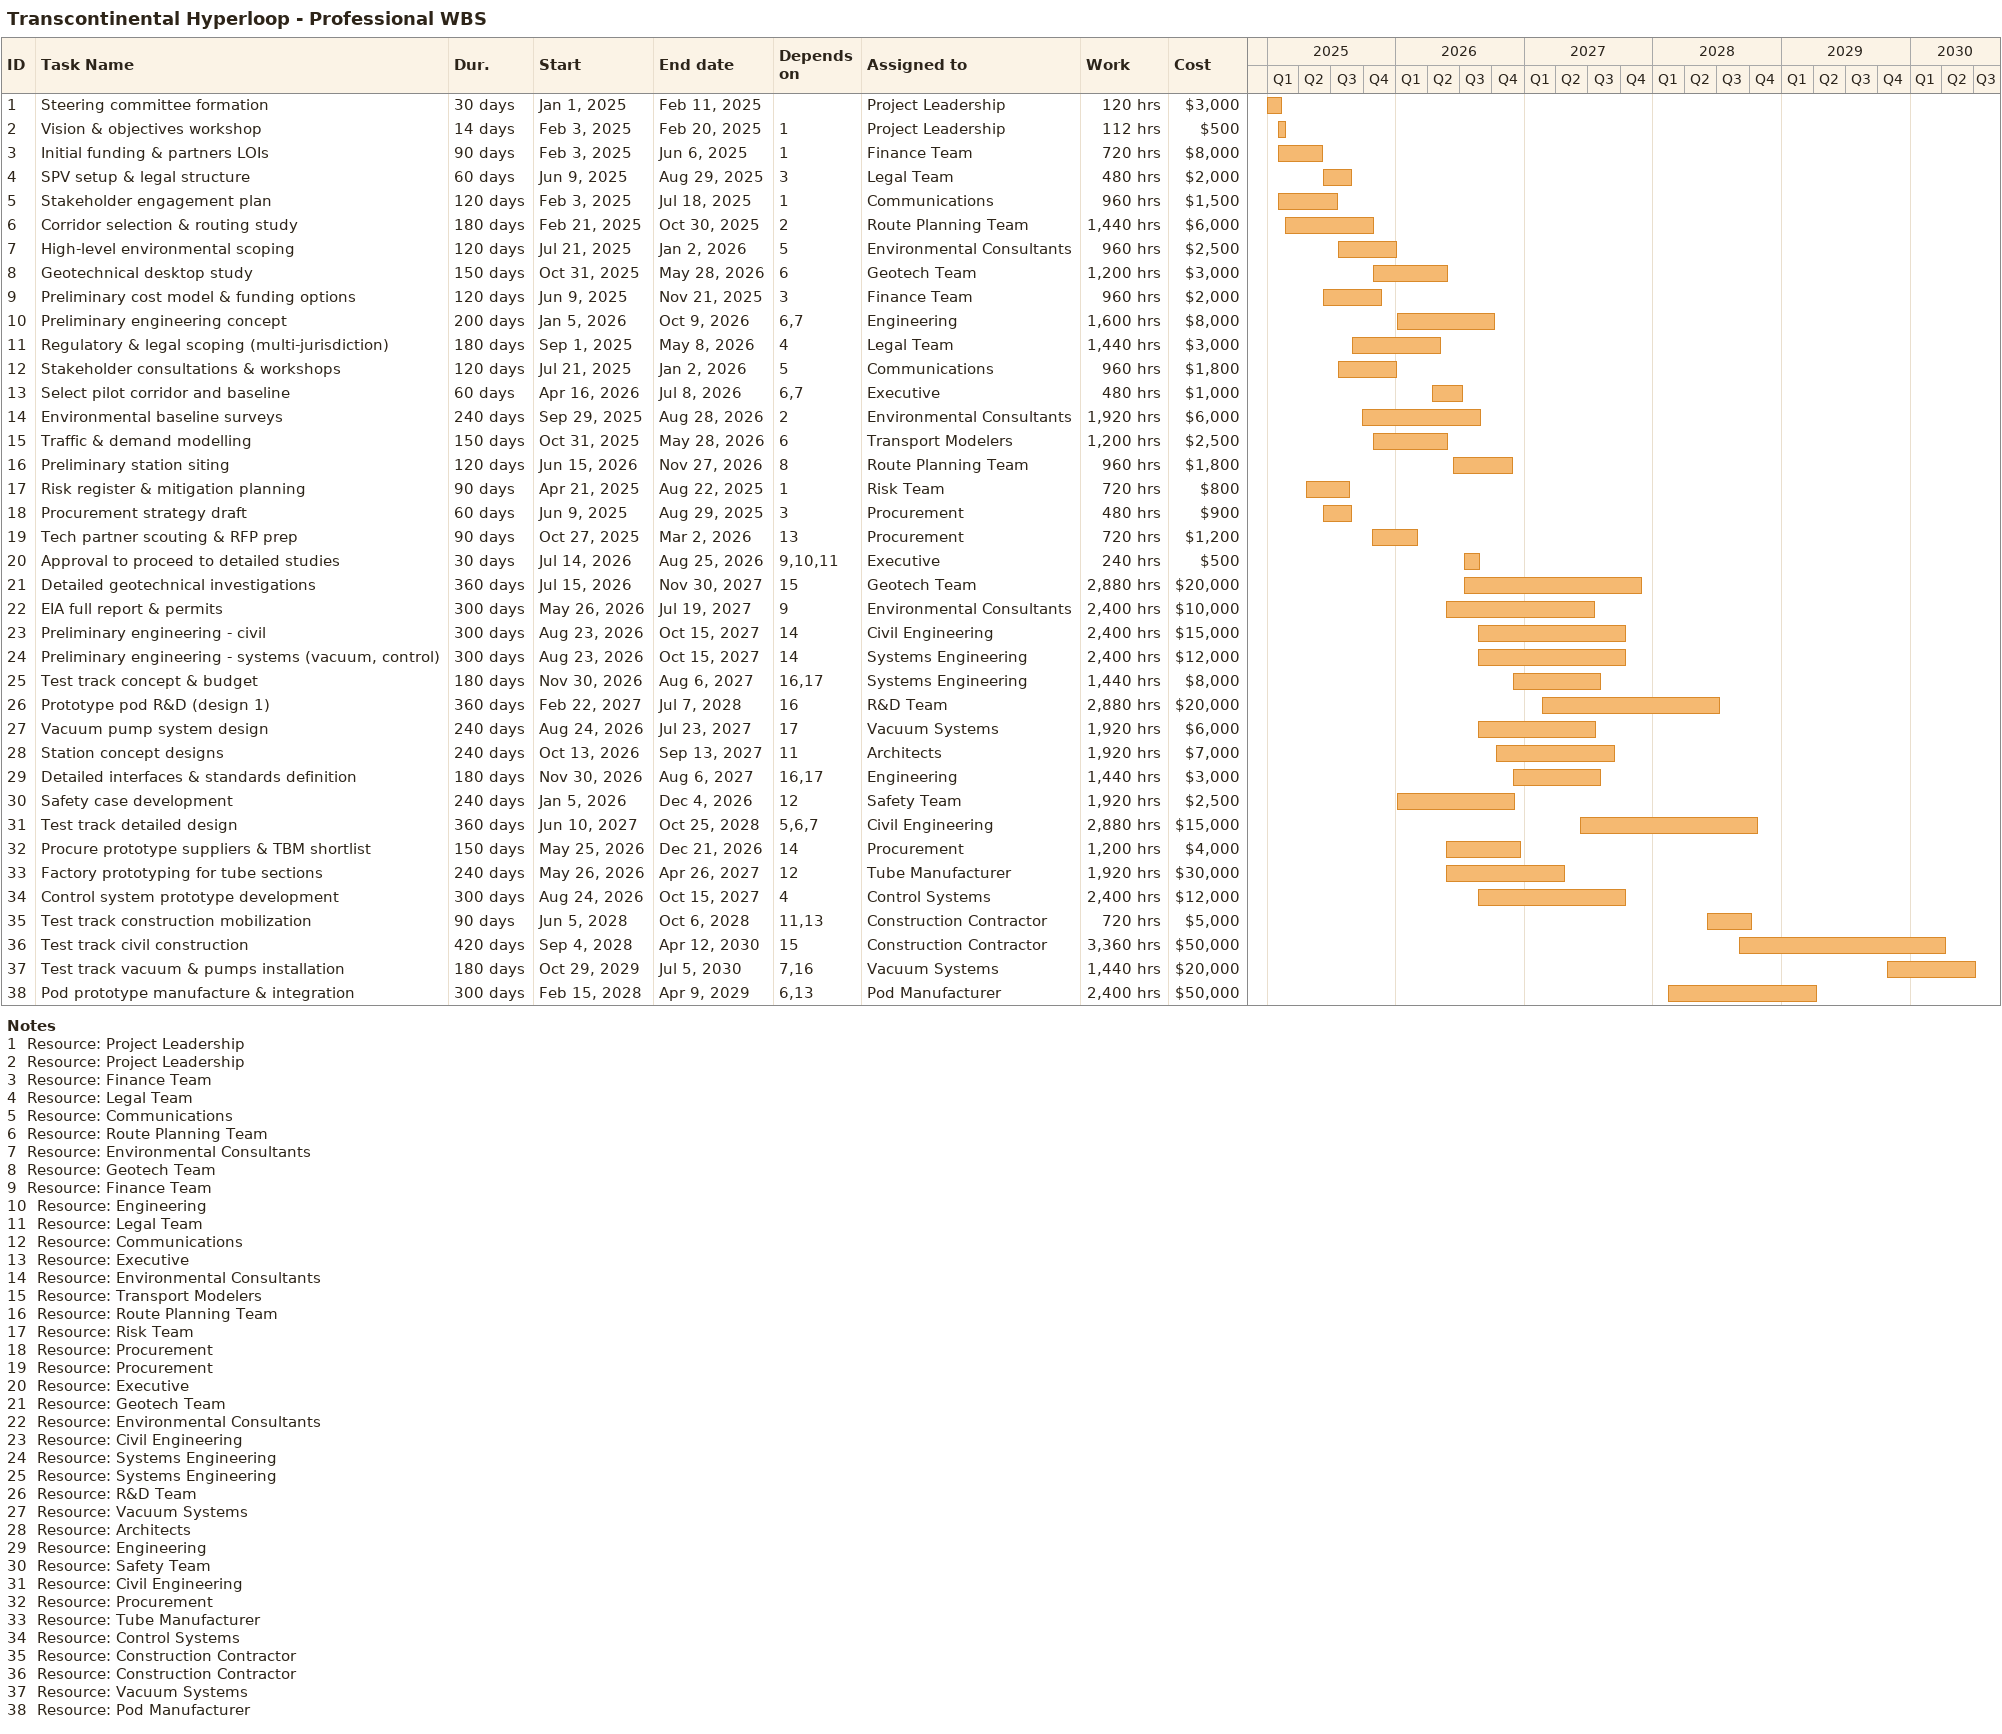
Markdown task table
Transcontinental Hyperloop - Professional WBS

| ID | Task | Duration | Start | Finish | Predecessors | Resources | Work (h) | Cost ($) |
|---|---|---|---|---|---|---|---|---|
| 1 | Steering committee formation | 30d | 2025-01-01 | 2025-02-11 |  | Project Leadership | 120 | 3000 |
| 2 | Vision & objectives workshop | 14d | 2025-02-03 | 2025-02-20 | 1 | Project Leadership | 112 | 500 |
| 3 | Initial funding & partners LOIs | 90d | 2025-02-03 | 2025-06-06 | 1 | Finance Team | 720 | 8000 |
| 4 | SPV setup & legal structure | 60d | 2025-06-09 | 2025-08-29 | 3 | Legal Team | 480 | 2000 |
| 5 | Stakeholder engagement plan | 120d | 2025-02-03 | 2025-07-18 | 1 | Communications | 960 | 1500 |
| 6 | Corridor selection & routing study | 180d | 2025-02-21 | 2025-10-30 | 2 | Route Planning Team | 1440 | 6000 |
| 7 | High-level environmental scoping | 120d | 2025-07-21 | 2026-01-02 | 5 | Environmental Consultants | 960 | 2500 |
| 8 | Geotechnical desktop study | 150d | 2025-10-31 | 2026-05-28 | 6 | Geotech Team | 1200 | 3000 |
| 9 | Preliminary cost model & funding options | 120d | 2025-06-09 | 2025-11-21 | 3 | Finance Team | 960 | 2000 |
| 10 | Preliminary engineering concept | 200d | 2026-01-05 | 2026-10-09 | 6, 7 | Engineering | 1600 | 8000 |
| 11 | Regulatory & legal scoping (multi-jurisdiction) | 180d | 2025-09-01 | 2026-05-08 | 4 | Legal Team | 1440 | 3000 |
| 12 | Stakeholder consultations & workshops | 120d | 2025-07-21 | 2026-01-02 | 5 | Communications | 960 | 1800 |
| 13 | Select pilot corridor and baseline | 60d | 2026-04-16 | 2026-07-08 | 6, 7 | Executive | 480 | 1000 |
| 14 | Environmental baseline surveys | 240d | 2025-09-29 | 2026-08-28 | 2 | Environmental Consultants | 1920 | 6000 |
| 15 | Traffic & demand modelling | 150d | 2025-10-31 | 2026-05-28 | 6 | Transport Modelers | 1200 | 2500 |
| 16 | Preliminary station siting | 120d | 2026-06-15 | 2026-11-27 | 8 | Route Planning Team | 960 | 1800 |
| 17 | Risk register & mitigation planning | 90d | 2025-04-21 | 2025-08-22 | 1 | Risk Team | 720 | 800 |
| 18 | Procurement strategy draft | 60d | 2025-06-09 | 2025-08-29 | 3 | Procurement | 480 | 900 |
| 19 | Tech partner scouting & RFP prep | 90d | 2025-10-27 | 2026-03-02 | 13 | Procurement | 720 | 1200 |
| 20 | Approval to proceed to detailed studies | 30d | 2026-07-14 | 2026-08-25 | 9, 10, 11 | Executive | 240 | 500 |
| 21 | Detailed geotechnical investigations | 360d | 2026-07-15 | 2027-11-30 | 15 | Geotech Team | 2880 | 20000 |
| 22 | EIA full report & permits | 300d | 2026-05-26 | 2027-07-19 | 9 | Environmental Consultants | 2400 | 10000 |
| 23 | Preliminary engineering - civil | 300d | 2026-08-23 | 2027-10-15 | 14 | Civil Engineering | 2400 | 15000 |
| 24 | Preliminary engineering - systems (vacuum, control) | 300d | 2026-08-23 | 2027-10-15 | 14 | Systems Engineering | 2400 | 12000 |
| 25 | Test track concept & budget | 180d | 2026-11-30 | 2027-08-06 | 16, 17 | Systems Engineering | 1440 | 8000 |
| 26 | Prototype pod R&D (design 1) | 360d | 2027-02-22 | 2028-07-07 | 16 | R&D Team | 2880 | 20000 |
| 27 | Vacuum pump system design | 240d | 2026-08-24 | 2027-07-23 | 17 | Vacuum Systems | 1920 | 6000 |
| 28 | Station concept designs | 240d | 2026-10-13 | 2027-09-13 | 11 | Architects | 1920 | 7000 |
| 29 | Detailed interfaces & standards definition | 180d | 2026-11-30 | 2027-08-06 | 16, 17 | Engineering | 1440 | 3000 |
| 30 | Safety case development | 240d | 2026-01-05 | 2026-12-04 | 12 | Safety Team | 1920 | 2500 |
| 31 | Test track detailed design | 360d | 2027-06-10 | 2028-10-25 | 5, 6, 7 | Civil Engineering | 2880 | 15000 |
| 32 | Procure prototype suppliers & TBM shortlist | 150d | 2026-05-25 | 2026-12-21 | 14 | Procurement | 1200 | 4000 |
| 33 | Factory prototyping for tube sections | 240d | 2026-05-26 | 2027-04-26 | 12 | Tube Manufacturer | 1920 | 30000 |
| 34 | Control system prototype development | 300d | 2026-08-24 | 2027-10-15 | 4 | Control Systems | 2400 | 12000 |
| 35 | Test track construction mobilization | 90d | 2028-06-05 | 2028-10-06 | 11, 13 | Construction Contractor | 720 | 5000 |
| 36 | Test track civil construction | 420d | 2028-09-04 | 2030-04-12 | 15 | Construction Contractor | 3360 | 50000 |
| 37 | Test track vacuum & pumps installation | 180d | 2029-10-29 | 2030-07-05 | 7, 16 | Vacuum Systems | 1440 | 20000 |
| 38 | Pod prototype manufacture & integration | 300d | 2028-02-15 | 2029-04-09 | 6, 13 | Pod Manufacturer | 2400 | 50000 |

Notes
- 1: Resource: Project Leadership
- 2: Resource: Project Leadership
- 3: Resource: Finance Team
- 4: Resource: Legal Team
- 5: Resource: Communications
- 6: Resource: Route Planning Team
- 7: Resource: Environmental Consultants
- 8: Resource: Geotech Team
- 9: Resource: Finance Team
- 10: Resource: Engineering
- 11: Resource: Legal Team
- 12: Resource: Communications
- 13: Resource: Executive
- 14: Resource: Environmental Consultants
- 15: Resource: Transport Modelers
- 16: Resource: Route Planning Team
- 17: Resource: Risk Team
- 18: Resource: Procurement
- 19: Resource: Procurement
- 20: Resource: Executive
- 21: Resource: Geotech Team
- 22: Resource: Environmental Consultants
- 23: Resource: Civil Engineering
- 24: Resource: Systems Engineering
- 25: Resource: Systems Engineering
- 26: Resource: R&D Team
- 27: Resource: Vacuum Systems
- 28: Resource: Architects
- 29: Resource: Engineering
- 30: Resource: Safety Team
- 31: Resource: Civil Engineering
- 32: Resource: Procurement
- 33: Resource: Tube Manufacturer
- 34: Resource: Control Systems
- 35: Resource: Construction Contractor
- 36: Resource: Construction Contractor
- 37: Resource: Vacuum Systems
- 38: Resource: Pod Manufacturer
